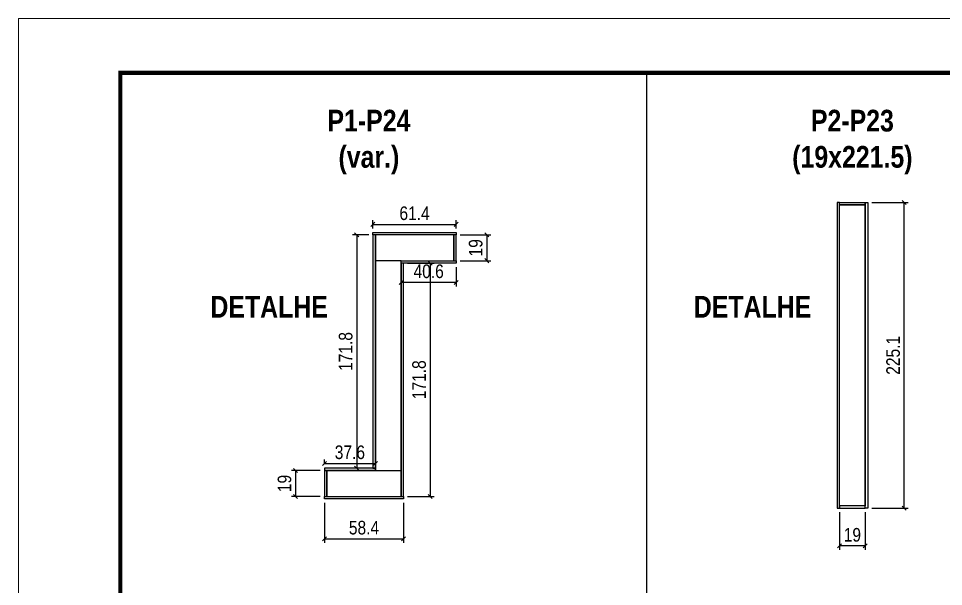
# Model space of a CAD drawing. Extents: x 2451 to 8691, y 515 to 3859.
# Drawn here: x 4036 to 4718, y 2296 to 2714 of the extents above; entities that cross this region are included whole.
import ezdxf

# ---------------------------------------------------------------- set-up
doc = ezdxf.new("R2010")
doc.units = 0
doc.linetypes.add('DASHED', pattern=[0.75, 0.5, -0.25])
for name, color, linetype in [('COTA', 241, 'Continuous'), ('NOMENCLATURA', 7, 'Continuous'), ('SCO-___-PIL', 5, 'Continuous')]:
    doc.layers.add(name, color=color, linetype=linetype)
doc.layers.add('Folhas', color=255, linetype='Continuous', lineweight=9)
doc.layers.add('SARRAFO DE PRESSAO', color=251, linetype='DASHED', lineweight=9)
doc.styles.add('COTA TECNICA', font='techl___.ttf', dxfattribs={"height": 10})
doc.styles.add('ROMANC', font='techb___.ttf', dxfattribs={"height": 2.5})
doc.dimstyles.new('PAINEL', dxfattribs={"dimtxt": 10, "dimasz": 3, "dimexe": 3, "dimexo": 3, "dimgap": 3, "dimtad": 1, "dimdec": 1, "dimzin": 12, "dimdsep": 46, "dimtxsty": 'COTA TECNICA', "dimblk1": 'OBLIQUE', "dimblk2": 'OBLIQUE', "dimsah": 1, "dimcen": 0.9, "dimclrd": 4, "dimclre": 4, "dimclrt": 240, "dimadec": 1, "dimazin": 3, "dimtfac": 1, "dimtdec": 1, "dimtmove": 0, "dimatfit": 3, "dimfxl": 1, "dimtolj": 1, "dimtzin": 12, "dimarcsym": 0})

# ---------------------------------------------------------------- blocks, each defined once
blk = doc.blocks.new('9999999999')
at = {"layer": 'Folhas'}
blk.add_lwpolyline([(98138.98, 34190.21), (99623.98, 34190.21), (99623.98, 35240.21), (98138.98, 35240.21)], close=True, dxfattribs=at)
at = {"layer": 'Folhas', "color": 30, "const_width": 3}
blk.add_lwpolyline([(98213.98, 34230.21), (99583.98, 34230.21), (99583.98, 35200.21), (98213.98, 35200.21)], close=True, dxfattribs=at)
blk = doc.blocks.new('_Oblique')
at = {"color": 0, "linetype": 'ByBlock', "lineweight": -2}
blk.add_line((-0.5, -0.5), (0.5, 0.5), dxfattribs=at)
blk = doc.blocks.new('*D431')
at = {"layer": 'Defpoints', "color": 4, "linetype": 'ByBlock', "lineweight": -2, "transparency": 16777216}
for p, q in [((4261.83, 2357.08), (4261.83, 2327.67)), ((4320.18, 2357.08), (4320.18, 2327.67)), ((4261.83, 2330.67), (4320.18, 2330.67))]:
    blk.add_line(p, q, dxfattribs=at)
at = {"layer": 'Defpoints', "color": 0, "linetype": 'ByBlock', "transparency": 16777216}
for p in [(4261.83, 2360.08), (4320.18, 2360.08), (4320.18, 2330.67)]:
    blk.add_point(p, dxfattribs=at)
at = {"layer": 'Defpoints', "color": 4, "linetype": 'ByBlock', "lineweight": -2, "transparency": 16777216, "xscale": 3, "yscale": 3, "zscale": 3, "rotation": 180}
blk.add_blockref('_Oblique', (4261.83, 2330.67), dxfattribs=at)
at = {"layer": 'Defpoints', "color": 4, "linetype": 'ByBlock', "lineweight": -2, "transparency": 16777216, "xscale": 3, "yscale": 3, "zscale": 3}
blk.add_blockref('_Oblique', (4320.18, 2330.67), dxfattribs=at)
at = {"layer": 'Defpoints', "color": 240, "linetype": 'ByBlock', "transparency": 16777216, "insert": (4291, 2338.8), "char_height": 10, "attachment_point": 5, "style": 'COTA TECNICA'}
blk.add_mtext('\\A1;58.4', dxfattribs=at)
blk = doc.blocks.new('*D432')
at = {"layer": 'Defpoints', "color": 4, "linetype": 'ByBlock', "lineweight": -2, "transparency": 16777216}
for p, q in [((4258.83, 2380.88), (4237.56, 2380.88)), ((4240.56, 2380.88), (4240.56, 2361.88)), ((4258.83, 2361.88), (4237.56, 2361.88))]:
    blk.add_line(p, q, dxfattribs=at)
at = {"layer": 'Defpoints', "color": 0, "linetype": 'ByBlock', "transparency": 16777216}
for p in [(4261.83, 2380.88), (4240.56, 2361.88), (4261.83, 2361.88)]:
    blk.add_point(p, dxfattribs=at)
at = {"layer": 'Defpoints', "color": 4, "linetype": 'ByBlock', "lineweight": -2, "transparency": 16777216, "xscale": 3, "yscale": 3, "zscale": 3}
for p, rotation in [((4240.56, 2380.88), 90), ((4240.56, 2361.88), 270)]:
    blk.add_blockref('_Oblique', p, dxfattribs=dict(at, rotation=rotation))
at = {"layer": 'Defpoints', "color": 240, "linetype": 'ByBlock', "transparency": 16777216, "insert": (4232.47, 2371.38), "char_height": 10, "attachment_point": 5, "rotation": 90, "style": 'COTA TECNICA'}
blk.add_mtext('\\A1;19', dxfattribs=at)
blk = doc.blocks.new('*D433')
at = {"layer": 'Defpoints', "color": 4, "linetype": 'ByBlock', "lineweight": -2, "transparency": 16777216}
for p, q in [((4261.83, 2385.68), (4261.83, 2389.09)), ((4261.83, 2386.09), (4299.38, 2386.09)), ((4299.38, 2385.68), (4299.38, 2389.09))]:
    blk.add_line(p, q, dxfattribs=at)
at = {"layer": 'Defpoints', "color": 0, "linetype": 'ByBlock', "transparency": 16777216}
for p in [(4299.38, 2386.09), (4261.83, 2382.68), (4299.38, 2382.68)]:
    blk.add_point(p, dxfattribs=at)
at = {"layer": 'Defpoints', "color": 4, "linetype": 'ByBlock', "lineweight": -2, "transparency": 16777216, "xscale": 3, "yscale": 3, "zscale": 3, "rotation": 180}
blk.add_blockref('_Oblique', (4261.83, 2386.09), dxfattribs=at)
at = {"layer": 'Defpoints', "color": 4, "linetype": 'ByBlock', "lineweight": -2, "transparency": 16777216, "xscale": 3, "yscale": 3, "zscale": 3}
blk.add_blockref('_Oblique', (4299.38, 2386.09), dxfattribs=at)
at = {"layer": 'Defpoints', "color": 240, "linetype": 'ByBlock', "transparency": 16777216, "insert": (4280.6, 2394.31), "char_height": 10, "attachment_point": 5, "style": 'COTA TECNICA'}
blk.add_mtext('\\A1;37.6', dxfattribs=at)
blk = doc.blocks.new('*D434')
at = {"layer": 'Defpoints', "color": 4, "linetype": 'ByBlock', "lineweight": -2, "transparency": 16777216}
for p, q in [((4294.58, 2554.45), (4282.62, 2554.45)), ((4285.62, 2554.45), (4285.62, 2382.68)), ((4294.58, 2382.68), (4282.62, 2382.68))]:
    blk.add_line(p, q, dxfattribs=at)
at = {"layer": 'Defpoints', "color": 0, "linetype": 'ByBlock', "transparency": 16777216}
for p in [(4297.58, 2554.45), (4285.62, 2382.68), (4297.58, 2382.68)]:
    blk.add_point(p, dxfattribs=at)
at = {"layer": 'Defpoints', "color": 4, "linetype": 'ByBlock', "lineweight": -2, "transparency": 16777216, "xscale": 3, "yscale": 3, "zscale": 3}
for p, rotation in [((4285.62, 2554.45), 90), ((4285.62, 2382.68), 270)]:
    blk.add_blockref('_Oblique', p, dxfattribs=dict(at, rotation=rotation))
at = {"layer": 'Defpoints', "color": 240, "linetype": 'ByBlock', "transparency": 16777216, "insert": (4277.52, 2468.56), "char_height": 10, "attachment_point": 5, "rotation": 90, "style": 'COTA TECNICA'}
blk.add_mtext('\\A1;171.8', dxfattribs=at)
blk = doc.blocks.new('*D435')
at = {"layer": 'Defpoints', "color": 4, "linetype": 'ByBlock', "lineweight": -2, "transparency": 16777216}
for p, q in [((4297.58, 2559.25), (4297.58, 2565.22)), ((4358.93, 2559.25), (4358.93, 2565.22)), ((4297.58, 2562.22), (4358.93, 2562.22))]:
    blk.add_line(p, q, dxfattribs=at)
at = {"layer": 'Defpoints', "color": 0, "linetype": 'ByBlock', "transparency": 16777216}
for p in [(4297.58, 2556.25), (4358.93, 2562.22), (4358.93, 2556.25)]:
    blk.add_point(p, dxfattribs=at)
at = {"layer": 'Defpoints', "color": 4, "linetype": 'ByBlock', "lineweight": -2, "transparency": 16777216, "xscale": 3, "yscale": 3, "zscale": 3, "rotation": 180}
blk.add_blockref('_Oblique', (4297.58, 2562.22), dxfattribs=at)
at = {"layer": 'Defpoints', "color": 4, "linetype": 'ByBlock', "lineweight": -2, "transparency": 16777216, "xscale": 3, "yscale": 3, "zscale": 3}
blk.add_blockref('_Oblique', (4358.93, 2562.22), dxfattribs=at)
at = {"layer": 'Defpoints', "color": 240, "linetype": 'ByBlock', "transparency": 16777216, "insert": (4328.25, 2570.32), "char_height": 10, "attachment_point": 5, "style": 'COTA TECNICA'}
blk.add_mtext('\\A1;61.4', dxfattribs=at)
blk = doc.blocks.new('*D436')
at = {"layer": 'Defpoints', "color": 4, "linetype": 'ByBlock', "lineweight": -2, "transparency": 16777216}
for p, q in [((4361.93, 2554.45), (4384.42, 2554.45)), ((4381.42, 2554.45), (4381.42, 2535.45)), ((4361.93, 2535.45), (4384.42, 2535.45))]:
    blk.add_line(p, q, dxfattribs=at)
at = {"layer": 'Defpoints', "color": 0, "linetype": 'ByBlock', "transparency": 16777216}
for p in [(4358.93, 2554.45), (4358.93, 2535.45), (4381.42, 2535.45)]:
    blk.add_point(p, dxfattribs=at)
at = {"layer": 'Defpoints', "color": 4, "linetype": 'ByBlock', "lineweight": -2, "transparency": 16777216, "xscale": 3, "yscale": 3, "zscale": 3}
for p, rotation in [((4381.42, 2554.45), 90), ((4381.42, 2535.45), 270)]:
    blk.add_blockref('_Oblique', p, dxfattribs=dict(at, rotation=rotation))
at = {"layer": 'Defpoints', "color": 240, "linetype": 'ByBlock', "transparency": 16777216, "insert": (4373.33, 2544.95), "char_height": 10, "attachment_point": 5, "rotation": 90, "style": 'COTA TECNICA'}
blk.add_mtext('\\A1;19', dxfattribs=at)
blk = doc.blocks.new('*D437')
at = {"layer": 'Defpoints', "color": 4, "linetype": 'ByBlock', "lineweight": -2, "transparency": 16777216}
for p, q in [((4318.38, 2530.65), (4318.38, 2516.48)), ((4358.93, 2530.65), (4358.93, 2516.48)), ((4358.93, 2519.48), (4318.38, 2519.48))]:
    blk.add_line(p, q, dxfattribs=at)
at = {"layer": 'Defpoints', "color": 0, "linetype": 'ByBlock', "transparency": 16777216}
for p in [(4318.38, 2533.65), (4358.93, 2533.65), (4318.38, 2519.48)]:
    blk.add_point(p, dxfattribs=at)
at = {"layer": 'Defpoints', "color": 4, "linetype": 'ByBlock', "lineweight": -2, "transparency": 16777216, "xscale": 3, "yscale": 3, "zscale": 3, "rotation": 180}
blk.add_blockref('_Oblique', (4318.38, 2519.48), dxfattribs=at)
at = {"layer": 'Defpoints', "color": 4, "linetype": 'ByBlock', "lineweight": -2, "transparency": 16777216, "xscale": 3, "yscale": 3, "zscale": 3}
blk.add_blockref('_Oblique', (4358.93, 2519.48), dxfattribs=at)
at = {"layer": 'Defpoints', "color": 240, "linetype": 'ByBlock', "transparency": 16777216, "insert": (4338.65, 2527.58), "char_height": 10, "attachment_point": 5, "style": 'COTA TECNICA'}
blk.add_mtext('\\A1;40.6', dxfattribs=at)
blk = doc.blocks.new('*D438')
at = {"layer": 'Defpoints', "color": 4, "linetype": 'ByBlock', "lineweight": -2, "transparency": 16777216}
for p, q in [((4323.18, 2533.65), (4342.75, 2533.65)), ((4339.75, 2533.65), (4339.75, 2361.88)), ((4323.18, 2361.88), (4342.75, 2361.88))]:
    blk.add_line(p, q, dxfattribs=at)
at = {"layer": 'Defpoints', "color": 0, "linetype": 'ByBlock', "transparency": 16777216}
for p in [(4320.18, 2533.65), (4320.18, 2361.88), (4339.75, 2361.88)]:
    blk.add_point(p, dxfattribs=at)
at = {"layer": 'Defpoints', "color": 4, "linetype": 'ByBlock', "lineweight": -2, "transparency": 16777216, "xscale": 3, "yscale": 3, "zscale": 3}
for p, rotation in [((4339.75, 2533.65), 90), ((4339.75, 2361.88), 270)]:
    blk.add_blockref('_Oblique', p, dxfattribs=dict(at, rotation=rotation))
at = {"layer": 'Defpoints', "color": 240, "linetype": 'ByBlock', "transparency": 16777216, "insert": (4331.65, 2447.76), "char_height": 10, "attachment_point": 5, "rotation": 90, "style": 'COTA TECNICA'}
blk.add_mtext('\\A1;171.8', dxfattribs=at)
blk = doc.blocks.new('*D375')
at = {"layer": 'COTA', "color": 4, "linetype": 'ByBlock', "lineweight": -2, "transparency": 16777216}
for p, q in [((4665.14, 2578.29), (4692, 2578.29)), ((4689, 2353.23), (4689, 2578.29)), ((4665.14, 2353.23), (4692, 2353.23))]:
    blk.add_line(p, q, dxfattribs=at)
at = {"layer": 'Defpoints', "color": 0, "linetype": 'ByBlock', "transparency": 16777216}
for p in [(4662.14, 2578.29), (4689, 2578.29), (4662.14, 2353.23)]:
    blk.add_point(p, dxfattribs=at)
at = {"layer": 'COTA', "color": 4, "linetype": 'ByBlock', "lineweight": -2, "transparency": 16777216, "xscale": 3, "yscale": 3, "zscale": 3}
for p, rotation in [((4689, 2578.29), 90), ((4689, 2353.23), 270)]:
    blk.add_blockref('_Oblique', p, dxfattribs=dict(at, rotation=rotation))
at = {"layer": 'COTA', "color": 240, "linetype": 'ByBlock', "transparency": 16777216, "insert": (4680.89, 2465.76), "char_height": 10, "attachment_point": 5, "rotation": 90, "style": 'COTA TECNICA'}
blk.add_mtext('\\A1;225.1', dxfattribs=at)
blk = doc.blocks.new('*D376')
at = {"layer": 'COTA', "color": 4, "linetype": 'ByBlock', "lineweight": -2, "transparency": 16777216}
for p, q in [((4641.34, 2350.23), (4641.34, 2322.43)), ((4660.34, 2350.23), (4660.34, 2322.43)), ((4660.34, 2325.43), (4641.34, 2325.43))]:
    blk.add_line(p, q, dxfattribs=at)
at = {"layer": 'Defpoints', "color": 0, "linetype": 'ByBlock', "transparency": 16777216}
for p in [(4641.34, 2353.23), (4660.34, 2353.23), (4641.34, 2325.43)]:
    blk.add_point(p, dxfattribs=at)
at = {"layer": 'COTA', "color": 4, "linetype": 'ByBlock', "lineweight": -2, "transparency": 16777216, "xscale": 3, "yscale": 3, "zscale": 3, "rotation": 180}
blk.add_blockref('_Oblique', (4641.34, 2325.43), dxfattribs=at)
at = {"layer": 'COTA', "color": 4, "linetype": 'ByBlock', "lineweight": -2, "transparency": 16777216, "xscale": 3, "yscale": 3, "zscale": 3}
blk.add_blockref('_Oblique', (4660.34, 2325.43), dxfattribs=at)
at = {"layer": 'COTA', "color": 240, "linetype": 'ByBlock', "transparency": 16777216, "insert": (4650.84, 2333.52), "char_height": 10, "attachment_point": 5, "style": 'COTA TECNICA'}
blk.add_mtext('\\A1;19', dxfattribs=at)

msp = doc.modelspace()

# ---------------------------------------------------------------- linework, layer by layer
at = {"layer": 'COTA', "linetype": 'ByBlock'}
msp.add_line((4499.12, 2673.8), (4499.12, 1903.04), dxfattribs=at)
at = {"layer": 'SCO-___-PIL'}
for p, q in [((4318.38, 2535.45), (4299.38, 2535.45)), ((4299.38, 2380.88), (4318.38, 2380.88))]:
    msp.add_line(p, q, dxfattribs=at)
for points in [[(4641.34, 2578.29), (4639.54, 2578.29), (4639.54, 2353.23), (4641.34, 2353.23)], [(4641.34, 2578.29), (4660.34, 2578.29), (4660.34, 2576.49), (4641.34, 2576.49)], [(4660.34, 2355.03), (4641.34, 2355.03), (4641.34, 2576.49), (4660.34, 2576.49)], [(4660.34, 2578.29), (4662.14, 2578.29), (4662.14, 2353.23), (4660.34, 2353.23)], [(4297.58, 2556.25), (4358.93, 2556.25), (4358.93, 2554.45), (4297.58, 2554.45)], [(4299.38, 2554.45), (4297.58, 2554.45), (4297.58, 2382.68), (4299.38, 2382.68)], [(4358.93, 2554.45), (4357.13, 2554.45), (4357.13, 2535.45), (4358.93, 2535.45)], [(4318.38, 2535.45), (4358.93, 2535.45), (4358.93, 2533.65), (4318.38, 2533.65)], [(4320.18, 2533.65), (4318.38, 2533.65), (4318.38, 2361.88), (4320.18, 2361.88)], [(4261.83, 2380.88), (4299.38, 2380.88), (4299.38, 2382.68), (4261.83, 2382.68)], [(4263.63, 2380.88), (4261.83, 2380.88), (4261.83, 2361.88), (4263.63, 2361.88)], [(4261.83, 2361.88), (4320.18, 2361.88), (4320.18, 2360.08), (4261.83, 2360.08)], [(4641.34, 2353.23), (4660.34, 2353.23), (4660.34, 2355.03), (4641.34, 2355.03)]]:
    msp.add_lwpolyline(points, close=True, dxfattribs=at)
msp.add_lwpolyline([(4263.63, 2380.88), (4263.63, 2361.88), (4318.38, 2361.88), (4318.38, 2535.45), (4357.13, 2535.45), (4357.13, 2554.45), (4299.38, 2554.45), (4299.38, 2380.88), (4263.63, 2380.88)], dxfattribs=at)

# ---------------------------------------------------------------- block references
at = {"layer": 'SARRAFO DE PRESSAO', "color": 6, "linetype": 'ByBlock'}
msp.add_blockref('9999999999', (-94102.53, -32526.41), dxfattribs=at)

# ---------------------------------------------------------------- texts
at = {"layer": 'NOMENCLATURA', "char_height": 16, "attachment_point": 2, "style": 'ROMANC'}
for s, width, insert in [('P1-P24\\P(var.)', 455.2937, (4294.63, 2646.59)), ('P2-P23\\P(19x221.5)', 455.2937, (4650.84, 2646.59)), ('DETALHE', 300.2766, (4221.1, 2509.5)), ('DETALHE', 300.2766, (4577.29, 2509.5))]:
    msp.add_mtext_dynamic_manual_height_columns(s, width=width, gutter_width=1, heights=[0], dxfattribs=dict(at, insert=insert))

# ---------------------------------------------------------------- dimensions: what is measured, and where the dimension line sits
at = {"layer": 'COTA', "linetype": 'ByBlock'}
dim = msp.add_linear_dim(base=(4689, 2578.29), p1=(4662.14, 2353.23), p2=(4662.14, 2578.29), angle=90, dimstyle='PAINEL', override={"dimarcsym": 2}, dxfattribs=at)
dim.commit()
dim.dimension.update_dxf_attribs({"geometry": '*D375', "text_midpoint": (4680.89, 2465.76)})
dim = msp.add_linear_dim(base=(4641.34, 2325.43), p1=(4660.34, 2353.23), p2=(4641.34, 2353.23), dimstyle='PAINEL', override={"dimarcsym": 2}, dxfattribs=at)
dim.commit()
dim.dimension.update_dxf_attribs({"geometry": '*D376', "text_midpoint": (4650.84, 2333.52)})
at = {"layer": 'Defpoints', "linetype": 'ByBlock'}
for base, p1, p2, picture, middle in [((4358.92776, 2562.21657), (4297.57775, 2556.24813), (4358.92776, 2556.24813), '*D435', (4328.25276, 2570.31891)), ((4318.37775, 2519.4825), (4358.92776, 2533.64813), (4318.37775, 2533.64813), '*D437', (4338.65276, 2527.58484)), ((4299.37775151, 2386.09225015), (4261.82775151, 2382.67946462), (4299.37775151, 2382.67946462), '*D433', (4280.60275151, 2394.31154839)), ((4320.17775151, 2330.66595415), (4261.82775151, 2360.07946462), (4320.17775151, 2360.07946462), '*D431', (4291.00275151, 2338.7975331))]:
    dim = msp.add_linear_dim(base=base, p1=p1, p2=p2, dimstyle='PAINEL', override={"dimarcsym": 2}, dxfattribs=at)
    dim.commit()
    dim.dimension.update_dxf_attribs({"geometry": picture, "text_midpoint": middle})
for base, p1, p2, picture, middle in [((4285.62, 2382.68), (4297.58, 2554.45), (4297.58, 2382.68), '*D434', (4277.52, 2468.56)), ((4381.42, 2535.45), (4358.93, 2554.45), (4358.93, 2535.45), '*D436', (4373.33, 2544.95)), ((4339.75, 2361.88), (4320.18, 2533.65), (4320.18, 2361.88), '*D438', (4331.65, 2447.76)), ((4240.56, 2361.88), (4261.83, 2380.88), (4261.83, 2361.88), '*D432', (4232.47, 2371.38))]:
    dim = msp.add_linear_dim(base=base, p1=p1, p2=p2, angle=90, dimstyle='PAINEL', override={"dimarcsym": 2}, dxfattribs=at)
    dim.commit()
    dim.dimension.update_dxf_attribs({"geometry": picture, "text_midpoint": middle})

doc.saveas('drawing.dxf')
